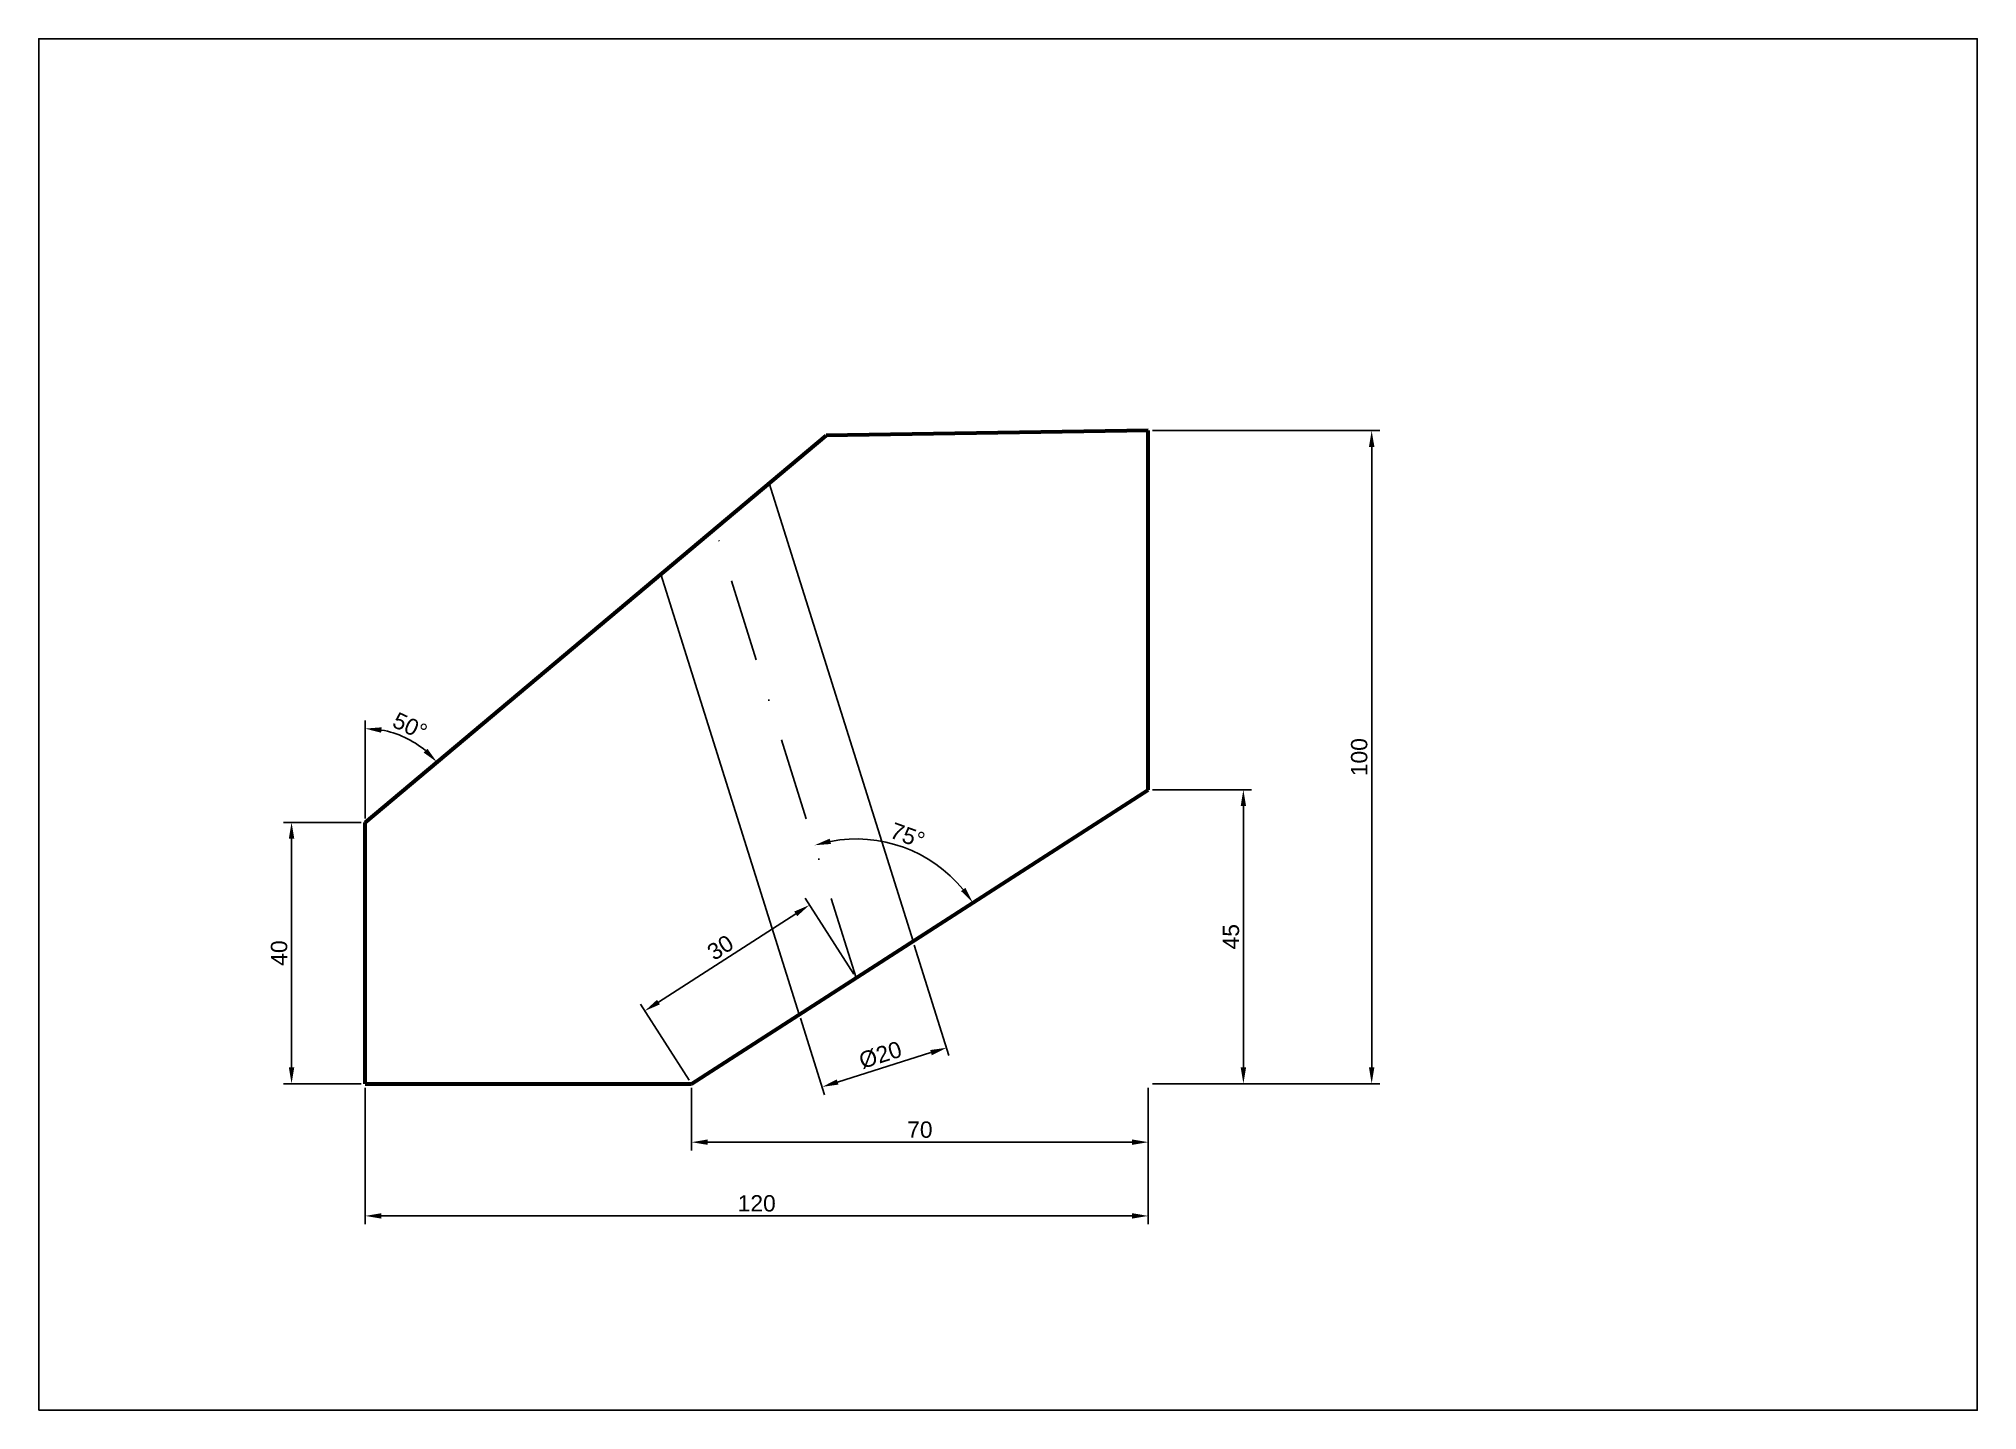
# Model space of a CAD drawing. Header units: millimetres. Extents: x 0 to 297, y 0 to 210.
import ezdxf

# ---------------------------------------------------------------- set-up
doc = ezdxf.new("R2010")
doc.units = ezdxf.units.MM
doc.linetypes.add('KRESKAKROPKA', pattern=[25.4, 12.7, -6.35, 0, -6.35])
doc.layers.add('linie grube', color=7, linetype='Continuous', lineweight=60)
doc.layers.add('osie', color=3, linetype='KRESKAKROPKA')
doc.layers.add('wymiary', color=1, linetype='Continuous')
doc.styles.get("Standard").update_dxf_attribs({"font": 'arial.ttf'})
doc.dimstyles.new('ISO-25', dxfattribs={"dimtxt": 2.5, "dimasz": 2.5, "dimexe": 1.25, "dimexo": 0.625, "dimtad": 1, "dimtxsty": 'Standard', "dimcen": 2.5, "dimadec": 0, "dimazin": 0, "dimtfac": 1, "dimtmove": 0, "dimatfit": 3, "dimfxl": 1, "dimarcsym": 0})

# ---------------------------------------------------------------- blocks, each defined once
blk = doc.blocks.new('*D9')
at = {"layer": 'Defpoints', "color": 0, "transparency": 16777216}
for p in [(38.73, 90), (50, 90), (50, 50)]:
    blk.add_point(p, dxfattribs=at)
at = {"layer": 'wymiary', "color": 0, "lineweight": -2, "transparency": 16777216}
for p, q in [((49.38, 90), (37.48, 90)), ((38.73, 52.5), (38.73, 87.5)), ((49.38, 50), (37.48, 50))]:
    blk.add_line(p, q, dxfattribs=at)
at = {"layer": 'wymiary', "color": 0, "transparency": 16777216}
for points in [[(38.31, 87.5), (39.15, 87.5), (38.73, 90)], [(38.31, 52.5), (39.15, 52.5), (38.73, 50)]]:
    blk.add_solid(points, dxfattribs=at)
at = {"layer": 'wymiary', "color": 0, "transparency": 16777216, "insert": (36.83, 70), "char_height": 2.5, "attachment_point": 5, "rotation": 90}
blk.add_mtext('40', dxfattribs=at)
blk = doc.blocks.new('*D10')
at = {"layer": 'Defpoints', "color": 0, "transparency": 16777216}
for p in [(50, 50), (170, 50), (170, 29.75)]:
    blk.add_point(p, dxfattribs=at)
at = {"layer": 'wymiary', "color": 0, "lineweight": -2, "transparency": 16777216}
for p, q in [((50, 49.38), (50, 28.5)), ((170, 49.38), (170, 28.5)), ((52.5, 29.75), (167.5, 29.75))]:
    blk.add_line(p, q, dxfattribs=at)
at = {"layer": 'wymiary', "color": 0, "transparency": 16777216}
for points in [[(52.5, 30.17), (52.5, 29.34), (50, 29.75)], [(167.5, 30.17), (167.5, 29.34), (170, 29.75)]]:
    blk.add_solid(points, dxfattribs=at)
at = {"layer": 'wymiary', "color": 0, "transparency": 16777216, "insert": (110, 31.66), "char_height": 2.5, "attachment_point": 5}
blk.add_mtext('120', dxfattribs=at)
blk = doc.blocks.new('*D11')
at = {"layer": 'Defpoints', "color": 0, "transparency": 16777216}
for p in [(170, 95), (170, 50), (184.56, 50)]:
    blk.add_point(p, dxfattribs=at)
at = {"layer": 'wymiary', "color": 0, "lineweight": -2, "transparency": 16777216}
for p, q in [((170.63, 95), (185.81, 95)), ((184.56, 92.5), (184.56, 52.5)), ((170.63, 50), (185.81, 50))]:
    blk.add_line(p, q, dxfattribs=at)
at = {"layer": 'wymiary', "color": 0, "transparency": 16777216}
for points in [[(184.15, 92.5), (184.98, 92.5), (184.56, 95)], [(184.15, 52.5), (184.98, 52.5), (184.56, 50)]]:
    blk.add_solid(points, dxfattribs=at)
at = {"layer": 'wymiary', "color": 0, "transparency": 16777216, "insert": (182.67, 72.5), "char_height": 2.5, "attachment_point": 5, "rotation": 90}
blk.add_mtext('45', dxfattribs=at)
blk = doc.blocks.new('*D12')
at = {"layer": 'Defpoints', "color": 0, "transparency": 16777216}
for p in [(100, 50), (170, 50), (170, 41.04)]:
    blk.add_point(p, dxfattribs=at)
at = {"layer": 'wymiary', "color": 0, "lineweight": -2, "transparency": 16777216}
for p, q in [((100, 49.38), (100, 39.79)), ((170, 49.38), (170, 39.79)), ((102.5, 41.04), (167.5, 41.04))]:
    blk.add_line(p, q, dxfattribs=at)
at = {"layer": 'wymiary', "color": 0, "transparency": 16777216}
for points in [[(102.5, 41.46), (102.5, 40.63), (100, 41.04)], [(167.5, 41.46), (167.5, 40.63), (170, 41.04)]]:
    blk.add_solid(points, dxfattribs=at)
at = {"layer": 'wymiary', "color": 0, "transparency": 16777216, "insert": (135, 42.95), "char_height": 2.5, "attachment_point": 5}
blk.add_mtext('70', dxfattribs=at)
blk = doc.blocks.new('*D13')
at = {"layer": 'Defpoints', "color": 0, "transparency": 16777216}
for p in [(120.62, 149.26), (57.9, 102.01), (50, 90), (50, 90), (50, 50)]:
    blk.add_point(p, dxfattribs=at)
at = {"layer": 'wymiary', "color": 0, "lineweight": -2, "transparency": 16777216}
blk.add_line((50, 90.63), (50, 105.62), dxfattribs=at)
blk.add_arc((50, 90), 14.37, 49.9788, 80.0212, dxfattribs=at)
at = {"layer": 'wymiary', "color": 0, "transparency": 16777216}
for points in [[(52.45, 103.74), (52.53, 104.57), (50, 104.37)], [(59.54, 101.3), (58.95, 100.71), (61.01, 99.24)]]:
    blk.add_solid(points, dxfattribs=at)
at = {"layer": 'wymiary', "color": 0, "transparency": 16777216, "insert": (56.88, 104.75), "char_height": 2.5, "attachment_point": 5, "rotation": 335}
blk.add_mtext('50°', dxfattribs=at)
blk = doc.blocks.new('*D14')
at = {"layer": 'Defpoints', "color": 0, "transparency": 16777216}
for p in [(103.62, 134.99), (170, 95), (136.62, 84.18), (125.23, 66.23), (100, 50)]:
    blk.add_point(p, dxfattribs=at)
at = {"layer": 'wymiary', "color": 0, "lineweight": -2, "transparency": 16777216}
blk.add_arc((125.23, 66.22), 21.26, 39.4751, 100.7093, dxfattribs=at)
at = {"layer": 'wymiary', "color": 0, "transparency": 16777216}
for points in [[(121.38, 86.71), (121.18, 87.52), (118.86, 86.51)], [(141.98, 79.99), (141.31, 79.49), (143.12, 77.72)]]:
    blk.add_solid(points, dxfattribs=at)
at = {"layer": 'wymiary', "color": 0, "transparency": 16777216, "insert": (133.12, 88), "char_height": 2.5, "attachment_point": 5, "rotation": 340.0922}
blk.add_mtext('75°', dxfattribs=at)
blk = doc.blocks.new('*D15')
at = {"layer": 'Defpoints', "color": 0, "transparency": 16777216}
for p in [(133.95, 71.83), (116.51, 60.62), (139.09, 55.5)]:
    blk.add_point(p, dxfattribs=at)
at = {"layer": 'wymiary', "color": 0, "lineweight": -2, "transparency": 16777216}
for p, q in [((134.14, 71.23), (139.46, 54.31)), ((116.7, 60.02), (120.38, 48.31)), ((122.39, 50.25), (136.7, 54.75))]:
    blk.add_line(p, q, dxfattribs=at)
at = {"layer": 'wymiary', "color": 0, "transparency": 16777216}
for points in [[(136.58, 55.15), (136.83, 54.35), (139.09, 55.5)], [(122.27, 50.65), (122.52, 49.86), (120.01, 49.5)]]:
    blk.add_solid(points, dxfattribs=at)
at = {"layer": 'wymiary', "color": 0, "transparency": 16777216, "insert": (128.95, 54.38), "char_height": 2.5, "attachment_point": 5, "rotation": 17.4492}
blk.add_mtext('%%c20', dxfattribs=at)
blk = doc.blocks.new('*D16')
at = {"layer": 'Defpoints', "color": 0, "transparency": 16777216}
for p in [(170, 150), (170, 50), (204.22, 50)]:
    blk.add_point(p, dxfattribs=at)
at = {"layer": 'wymiary', "color": 0, "lineweight": -2, "transparency": 16777216}
for p, q in [((170.63, 150), (205.47, 150)), ((204.22, 147.5), (204.22, 52.5)), ((170.63, 50), (205.47, 50))]:
    blk.add_line(p, q, dxfattribs=at)
at = {"layer": 'wymiary', "color": 0, "transparency": 16777216}
for points in [[(203.8, 147.5), (204.64, 147.5), (204.22, 150)], [(203.8, 52.5), (204.64, 52.5), (204.22, 50)]]:
    blk.add_solid(points, dxfattribs=at)
at = {"layer": 'wymiary', "color": 0, "transparency": 16777216, "insert": (202.32, 100), "char_height": 2.5, "attachment_point": 5, "rotation": 90}
blk.add_mtext('100', dxfattribs=at)
blk = doc.blocks.new('*D17')
at = {"layer": 'Defpoints', "color": 0, "transparency": 16777216}
for p in [(118.08, 77.36), (125.23, 66.23), (100, 50)]:
    blk.add_point(p, dxfattribs=at)
at = {"layer": 'wymiary', "color": 0, "lineweight": -2, "transparency": 16777216}
for p, q in [((124.89, 66.76), (117.4, 78.41)), ((94.94, 62.49), (115.97, 76.01)), ((99.66, 50.53), (92.17, 62.19))]:
    blk.add_line(p, q, dxfattribs=at)
at = {"layer": 'wymiary', "color": 0, "transparency": 16777216}
for points in [[(115.75, 76.36), (116.2, 75.65), (118.08, 77.36)], [(94.72, 62.84), (95.17, 62.14), (92.84, 61.13)]]:
    blk.add_solid(points, dxfattribs=at)
at = {"layer": 'wymiary', "color": 0, "transparency": 16777216, "insert": (104.43, 70.85), "char_height": 2.5, "attachment_point": 5, "rotation": 32.7352}
blk.add_mtext('30', dxfattribs=at)

msp = doc.modelspace()

# ---------------------------------------------------------------- linework, layer by layer
for p, q in [((133.954, 71.827), (111.912, 141.95)), ((116.513, 60.615), (95.323, 128.03)), ((125.23, 66.23), (133.643, 71.636)), ((125.23, 66.23), (116.82, 60.82))]:
    msp.add_line(p, q)
msp.add_lwpolyline([(0, 0), (297, 0), (297, 210), (0, 210)], close=True)
at = {"layer": 'linie grube'}
for p, q in [((50, 90), (120.622, 149.259)), ((170, 150), (120.622, 149.259)), ((170, 95), (170, 150)), ((100, 50), (170, 95)), ((50, 50), (50, 90)), ((50, 50), (100, 50))]:
    msp.add_line(p, q, dxfattribs=at)
at = {"layer": 'osie'}
msp.add_line((125.23, 66.23), (103.618, 134.99), dxfattribs=at)

# ---------------------------------------------------------------- dimensions: what is measured, and where the dimension line sits
at = {"layer": 'wymiary'}
for base, line1, line2, picture, middle in [((57.898, 102.008), ((50, 90), (120.622, 149.259)), ((50, 50), (50, 90)), '*D13', (56.878, 104.749)), ((136.615, 84.184), ((100, 50), (170, 95)), ((125.23, 66.23), (103.618, 134.99)), '*D14', (133.12, 87.998))]:
    dim = msp.add_angular_dim_2l(base=base, line1=line1, line2=line2, dimstyle='ISO-25', dxfattribs=at)
    dim.commit()
    dim.dimension.update_dxf_attribs({"geometry": picture, "text_midpoint": middle})
dim = msp.add_aligned_dim(p1=(170, 150), p2=(170, 50), distance=34.219, dimstyle='ISO-25', dxfattribs=at)
dim.commit()
dim.dimension.update_dxf_attribs({"geometry": '*D16', "text_midpoint": (202.318, 100)})
for base, p1, p2, angle, picture, middle in [((184.564, 50), (170, 95), (170, 50), 90, '*D11', (182.667, 72.5)), ((38.731, 90), (50, 50), (50, 90), 90, '*D9', (36.83, 70)), ((118.077, 77.357), (100, 50), (125.23, 66.23), 32.73523, '*D17', (104.431, 70.846)), ((170, 29.755), (50, 50), (170, 50), 0, '*D10', (110, 31.656)), ((170, 41.045), (100, 50), (170, 50), 0, '*D12', (135, 42.946))]:
    dim = msp.add_linear_dim(base=base, p1=p1, p2=p2, angle=angle, dimstyle='ISO-25', dxfattribs=at)
    dim.commit()
    dim.dimension.update_dxf_attribs({"geometry": picture, "text_midpoint": middle})
dim = msp.add_linear_dim(base=(139.085, 55.501), p1=(116.513, 60.615), p2=(133.954, 71.827), angle=17.44917, text='%%c<>', dimstyle='ISO-25', dxfattribs=at)
dim.commit()
dim.dimension.update_dxf_attribs({"geometry": '*D15', "text_midpoint": (128.954, 54.383)})

doc.saveas('drawing.dxf')
